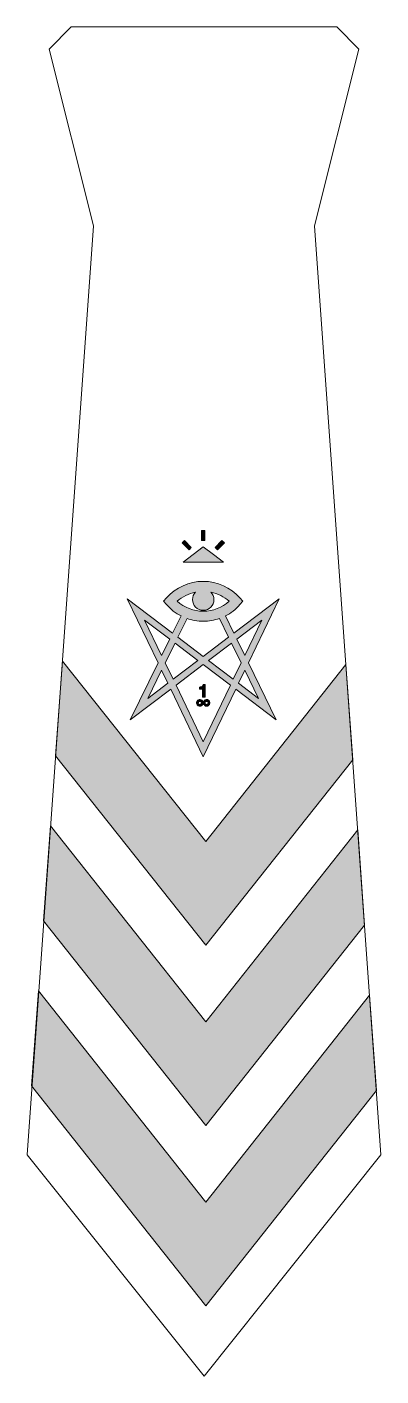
# Model space of a CAD drawing. Extents: x 818 to 1102, y 0 to 1080.
import ezdxf

# ---------------------------------------------------------------- set-up
doc = ezdxf.new("R2010")
doc.units = 0
doc.header["$MEASUREMENT"] = 0
doc.layers.add('badge-all', color=7, linetype='Continuous', lineweight=0)

msp = doc.modelspace()

# ---------------------------------------------------------------- hatches: boundary and pattern name
at = {"layer": 'badge-all', "true_color": 0x939598, "transparency": 33554687}
h = msp.add_hatch(color=252, dxfattribs=at)
h.dxf.hatch_style = 2
h.paths.add_polyline_path([(960.6, 669), (960.6, 676.8), (958, 676.8), (958, 669)])
h = msp.add_hatch(color=252, dxfattribs=at)
h.dxf.hatch_style = 2
h.paths.add_polyline_path([(949.8, 663.3), (944.3, 668.9), (942.5, 667), (948, 661.5)])
h = msp.add_hatch(color=252, dxfattribs=at)
h.dxf.hatch_style = 2
h.paths.add_polyline_path([(959.4, 651.5), (975.6, 651.5), (967.5, 657.7), (959.4, 663.9), (951.3, 657.7), (943.2, 651.5)])
h = msp.add_hatch(color=252, dxfattribs=at)
h.dxf.hatch_style = 2
h.paths.add_polyline_path([(976.3, 667), (974.4, 668.9), (968.9, 663.3), (970.8, 661.5)])
h = msp.add_hatch(color=252, dxfattribs=at)
h.dxf.hatch_style = 2
edge = h.paths.add_edge_path()
edge.add_spline(control_points=[(1020.2, 622.2), (1020.2, 622.2), (983.9, 594.6), (983.9, 594.6), (983.9, 594.6), (977.1, 608.5), (977.1, 608.5), (981.5, 610.7), (985.5, 613.8), (988.8, 617.6), (988.8, 617.6), (991.2, 620.2), (991.2, 620.2), (991.2, 620.2), (988.8, 622.9), (988.8, 622.9), (981.3, 631.3), (970.6, 636.2), (959.4, 636.2), (948.1, 636.2), (937.4, 631.3), (929.9, 622.9), (929.9, 622.9), (927.5, 620.2), (927.5, 620.2), (927.5, 620.2), (929.9, 617.6), (929.9, 617.6), (933.3, 613.8), (937.3, 610.7), (941.7, 608.5), (941.7, 608.5), (934.9, 594.6), (934.9, 594.6), (934.9, 594.6), (898.6, 622.2), (898.6, 622.2), (898.6, 622.2), (923.3, 570.9), (923.3, 570.9), (923.3, 570.9), (900.9, 525.2), (900.9, 525.2), (900.9, 525.2), (933.4, 549.8), (933.4, 549.8), (933.4, 549.8), (959.4, 495.8), (959.4, 495.8), (959.4, 495.8), (985.4, 549.8), (985.4, 549.8), (985.4, 549.8), (1017.8, 525.2), (1017.8, 525.2), (1017.8, 525.2), (995.5, 570.9), (995.5, 570.9), (995.5, 570.9), (1020.2, 622.2), (1020.2, 622.2)], knot_values=[0, 0, 0, 0, 1, 1, 1, 2, 2, 2, 3, 3, 3, 4, 4, 4, 5, 5, 5, 6, 6, 6, 7, 7, 7, 8, 8, 8, 9, 9, 9, 10, 10, 10, 11, 11, 11, 12, 12, 12, 13, 13, 13, 14, 14, 14, 15, 15, 15, 16, 16, 16, 17, 17, 17, 18, 18, 18, 19, 19, 19, 20, 20, 20, 20], degree=3, periodic=0)
edge = h.paths.add_edge_path()
edge.add_spline(control_points=[(1006.2, 605.1), (1006.2, 605.1), (992.6, 576.8), (992.6, 576.8), (992.6, 576.8), (986.2, 589.9), (986.2, 589.9), (986.2, 589.9), (1006.2, 605.1), (1006.2, 605.1)], knot_values=[0, 0, 0, 0, 1, 1, 1, 2, 2, 2, 3, 3, 3, 3], degree=3, periodic=0)
edge.add_line((1006.2, 605.1), (1006.2, 605.1))
edge = h.paths.add_edge_path()
edge.add_spline(control_points=[(938.5, 620.2), (942.7, 623.9), (947.7, 626.4), (953.1, 627.5), (951.7, 626), (950.8, 623.9), (950.8, 621.6), (950.8, 616.9), (954.6, 613), (959.4, 613), (964.1, 613), (968, 616.9), (968, 621.6), (968, 623.9), (967.1, 626), (965.6, 627.5), (971, 626.4), (976, 623.9), (980.2, 620.2), (974.5, 615.1), (967.1, 612.3), (959.4, 612.3), (951.7, 612.3), (944.3, 615.1), (938.5, 620.2)], knot_values=[0, 0, 0, 0, 1, 1, 1, 2, 2, 2, 3, 3, 3, 4, 4, 4, 5, 5, 5, 6, 6, 6, 7, 7, 7, 8, 8, 8, 8], degree=3, periodic=0)
edge.add_line((938.5, 620.2), (938.5, 620.2))
edge = h.paths.add_edge_path()
edge.add_spline(control_points=[(946.4, 606.5), (950.5, 605), (954.9, 604.3), (959.4, 604.3), (963.8, 604.3), (968.2, 605), (972.3, 606.5), (972.3, 606.5), (979.7, 591.5), (979.7, 591.5), (979.7, 591.5), (959.4, 576), (959.4, 576), (959.4, 576), (939.1, 591.5), (939.1, 591.5), (939.1, 591.5), (946.4, 606.5), (946.4, 606.5)], knot_values=[0, 0, 0, 0, 1, 1, 1, 2, 2, 2, 3, 3, 3, 4, 4, 4, 5, 5, 5, 6, 6, 6, 6], degree=3, periodic=0)
edge.add_line((946.4, 606.5), (946.4, 606.5))
edge = h.paths.add_edge_path()
edge.add_spline(control_points=[(912.5, 605.1), (912.5, 605.1), (932.6, 589.9), (932.6, 589.9), (932.6, 589.9), (926.1, 576.8), (926.1, 576.8), (926.1, 576.8), (912.5, 605.1), (912.5, 605.1)], knot_values=[0, 0, 0, 0, 1, 1, 1, 2, 2, 2, 3, 3, 3, 3], degree=3, periodic=0)
edge.add_line((912.5, 605.1), (912.5, 605.1))
edge = h.paths.add_edge_path()
edge.add_spline(control_points=[(915.1, 542.4), (915.1, 542.4), (926.1, 565), (926.1, 565), (926.1, 565), (931.1, 554.6), (931.1, 554.6), (931.1, 554.6), (915.1, 542.4), (915.1, 542.4)], knot_values=[0, 0, 0, 0, 1, 1, 1, 2, 2, 2, 3, 3, 3, 3], degree=3, periodic=0)
edge.add_line((915.1, 542.4), (915.1, 542.4))
edge = h.paths.add_edge_path()
edge.add_spline(control_points=[(929, 570.9), (929, 570.9), (936.8, 586.7), (936.8, 586.7), (936.8, 586.7), (955.1, 572.8), (955.1, 572.8), (955.1, 572.8), (935.3, 557.8), (935.3, 557.8), (935.3, 557.8), (929, 570.9), (929, 570.9)], knot_values=[0, 0, 0, 0, 1, 1, 1, 2, 2, 2, 3, 3, 3, 4, 4, 4, 4], degree=3, periodic=0)
edge.add_line((929, 570.9), (929, 570.9))
edge = h.paths.add_edge_path()
edge.add_spline(control_points=[(959.4, 507.7), (959.4, 507.7), (937.6, 553), (937.6, 553), (937.6, 553), (959.4, 569.6), (959.4, 569.6), (959.4, 569.6), (981.2, 553), (981.2, 553), (981.2, 553), (959.4, 507.7), (959.4, 507.7)], knot_values=[0, 0, 0, 0, 1, 1, 1, 2, 2, 2, 3, 3, 3, 4, 4, 4, 4], degree=3, periodic=0)
edge.add_line((959.4, 507.7), (959.4, 507.7))
edge = h.paths.add_edge_path()
edge.add_spline(control_points=[(983.4, 557.8), (983.4, 557.8), (963.6, 572.8), (963.6, 572.8), (963.6, 572.8), (982, 586.7), (982, 586.7), (982, 586.7), (989.7, 570.9), (989.7, 570.9), (989.7, 570.9), (983.4, 557.8), (983.4, 557.8)], knot_values=[0, 0, 0, 0, 1, 1, 1, 2, 2, 2, 3, 3, 3, 4, 4, 4, 4], degree=3, periodic=0)
edge.add_line((983.4, 557.8), (983.4, 557.8))
edge = h.paths.add_edge_path()
edge.add_spline(control_points=[(1003.7, 542.4), (1003.7, 542.4), (987.6, 554.6), (987.6, 554.6), (987.6, 554.6), (992.6, 565), (992.6, 565), (992.6, 565), (1003.7, 542.4), (1003.7, 542.4)], knot_values=[0, 0, 0, 0, 1, 1, 1, 2, 2, 2, 3, 3, 3, 3], degree=3, periodic=0)
edge.add_line((1003.7, 542.4), (1003.7, 542.4))
at = {"layer": 'badge-all', "true_color": 0x565759, "transparency": 33554687}
h = msp.add_hatch(color=251, dxfattribs=at)
h.dxf.hatch_style = 2
h.paths.add_polyline_path([(1073.5, 569.5), (961.4, 427.8), (846.9, 572.4), (841.3, 496.4), (961.4, 344.8), (1079, 493.3)])
at = {"layer": 'badge-all', "true_color": 0x939598, "transparency": 33554687}
h = msp.add_hatch(color=252, dxfattribs=at)
h.dxf.hatch_style = 2
edge = h.paths.add_edge_path()
edge.add_spline(control_points=[(959, 552.6), (958.8, 552.4), (958.6, 552.1), (958.3, 552), (958, 551.8), (957.7, 551.7), (957.4, 551.7), (957.1, 551.6), (956.7, 551.6), (956.4, 551.6), (956.4, 551.6), (956.4, 550), (956.4, 550), (956.4, 550), (958.9, 550), (958.9, 550), (958.9, 550), (958.9, 543.5), (958.9, 543.5), (958.9, 543.5), (961, 543.5), (961, 543.5), (961, 543.5), (961, 553.6), (961, 553.6), (961, 553.6), (959.3, 553.6), (959.3, 553.6), (959.3, 553.2), (959.1, 552.9), (959, 552.6)], knot_values=[0, 0, 0, 0, 1, 1, 1, 2, 2, 2, 3, 3, 3, 4, 4, 4, 5, 5, 5, 6, 6, 6, 7, 7, 7, 8, 8, 8, 9, 9, 9, 10, 10, 10, 10], degree=3, periodic=0)
h = msp.add_hatch(color=252, dxfattribs=at)
h.dxf.hatch_style = 2
edge = h.paths.add_edge_path()
edge.add_spline(control_points=[(959.9, 540.4), (959.8, 540.2), (959.6, 540), (959.4, 539.8), (959.2, 540), (959, 540.2), (958.8, 540.5), (958.6, 540.7), (958.4, 540.8), (958.2, 541), (957.9, 541.2), (957.7, 541.3), (957.4, 541.4), (957.2, 541.5), (956.9, 541.5), (956.5, 541.5), (956.2, 541.5), (955.8, 541.5), (955.5, 541.3), (955.2, 541.2), (954.9, 541), (954.7, 540.8), (954.5, 540.5), (954.3, 540.2), (954.2, 539.9), (954.1, 539.6), (954.1, 539.2), (954.1, 538.9), (954.1, 538.5), (954.1, 538.1), (954.2, 537.8), (954.4, 537.5), (954.5, 537.2), (954.7, 537), (955, 536.7), (955.2, 536.5), (955.5, 536.4), (955.9, 536.3), (956.2, 536.2), (956.6, 536.2), (956.9, 536.2), (957.2, 536.2), (957.5, 536.3), (957.7, 536.4), (958, 536.5), (958.2, 536.7), (958.4, 536.8), (958.6, 537), (958.8, 537.2), (959, 537.4), (959.2, 537.6), (959.4, 537.8), (959.6, 537.6), (959.8, 537.4), (960, 537.2), (960.2, 537), (960.4, 536.8), (960.6, 536.7), (960.8, 536.5), (961.1, 536.4), (961.3, 536.3), (961.6, 536.2), (961.9, 536.2), (962.2, 536.2), (962.6, 536.2), (962.9, 536.3), (963.2, 536.4), (963.5, 536.5), (963.8, 536.7), (964, 537), (964.2, 537.2), (964.4, 537.5), (964.5, 537.8), (964.6, 538.2), (964.7, 538.5), (964.7, 538.9), (964.7, 539.3), (964.6, 539.6), (964.5, 539.9), (964.4, 540.3), (964.2, 540.5), (964, 540.8), (963.8, 541), (963.5, 541.2), (963.2, 541.3), (962.9, 541.5), (962.6, 541.5), (962.2, 541.5), (961.9, 541.5), (961.6, 541.5), (961.3, 541.4), (961.1, 541.3), (960.8, 541.2), (960.6, 541), (960.4, 540.8), (960.1, 540.7), (959.9, 540.4)], knot_values=[0, 0, 0, 0, 1, 1, 1, 2, 2, 2, 3, 3, 3, 4, 4, 4, 5, 5, 5, 6, 6, 6, 7, 7, 7, 8, 8, 8, 9, 9, 9, 10, 10, 10, 11, 11, 11, 12, 12, 12, 13, 13, 13, 14, 14, 14, 15, 15, 15, 16, 16, 16, 17, 17, 17, 18, 18, 18, 19, 19, 19, 20, 20, 20, 21, 21, 21, 22, 22, 22, 23, 23, 23, 24, 24, 24, 25, 25, 25, 26, 26, 26, 27, 27, 27, 28, 28, 28, 29, 29, 29, 30, 30, 30, 31, 31, 31, 32, 32, 32, 32], degree=3, periodic=0)
edge = h.paths.add_edge_path()
edge.add_spline(control_points=[(958.1, 538.4), (958, 538.3), (957.8, 538.2), (957.7, 538), (957.5, 537.9), (957.3, 537.8), (957.1, 537.8), (957, 537.7), (956.8, 537.7), (956.6, 537.7), (956.2, 537.7), (955.9, 537.8), (955.7, 538), (955.5, 538.2), (955.4, 538.5), (955.4, 538.8), (955.4, 539.2), (955.5, 539.4), (955.7, 539.7), (955.9, 540), (956.2, 540.1), (956.5, 540.1), (956.7, 540.1), (956.9, 540), (957.1, 540), (957.3, 539.9), (957.5, 539.8), (957.6, 539.7), (957.8, 539.5), (958, 539.4), (958.1, 539.2), (958.3, 539.1), (958.4, 539), (958.5, 538.8), (958.4, 538.7), (958.3, 538.6), (958.1, 538.4)], knot_values=[0, 0, 0, 0, 1, 1, 1, 2, 2, 2, 3, 3, 3, 4, 4, 4, 5, 5, 5, 6, 6, 6, 7, 7, 7, 8, 8, 8, 9, 9, 9, 10, 10, 10, 11, 11, 11, 12, 12, 12, 12], degree=3, periodic=0)
edge.add_line((958.1, 538.4), (958.1, 538.4))
edge = h.paths.add_edge_path()
edge.add_spline(control_points=[(961.1, 539.7), (961.2, 539.8), (961.4, 539.9), (961.6, 540), (961.8, 540), (962, 540.1), (962.2, 540.1), (962.5, 540.1), (962.8, 540), (963, 539.7), (963.2, 539.5), (963.3, 539.2), (963.3, 538.9), (963.3, 538.5), (963.2, 538.2), (963, 538), (962.8, 537.8), (962.6, 537.7), (962.2, 537.7), (962, 537.7), (961.8, 537.7), (961.6, 537.8), (961.4, 537.8), (961.3, 537.9), (961.1, 538), (960.9, 538.1), (960.8, 538.3), (960.6, 538.4), (960.5, 538.5), (960.4, 538.7), (960.2, 538.8), (960.4, 539), (960.5, 539.1), (960.6, 539.2), (960.8, 539.4), (960.9, 539.5), (961.1, 539.7)], knot_values=[0, 0, 0, 0, 1, 1, 1, 2, 2, 2, 3, 3, 3, 4, 4, 4, 5, 5, 5, 6, 6, 6, 7, 7, 7, 8, 8, 8, 9, 9, 9, 10, 10, 10, 11, 11, 11, 12, 12, 12, 12], degree=3, periodic=0)
edge.add_line((961.1, 539.7), (961.1, 539.7))
at = {"layer": 'badge-all', "true_color": 0x565759, "transparency": 33554687}
h = msp.add_hatch(color=251, dxfattribs=at)
h.dxf.hatch_style = 2
h.paths.add_polyline_path([(1083, 437.2), (961.4, 283.6), (837.2, 440.4), (831.6, 364.4), (961.4, 200.6), (1088.4, 361)])
h = msp.add_hatch(color=251, dxfattribs=at)
h.dxf.hatch_style = 2
h.paths.add_polyline_path([(1092.4, 304.8), (961.4, 139.3), (827.5, 308.3), (822, 232.3), (961.4, 56.3), (1097.9, 228.7)])

# ---------------------------------------------------------------- linework, layer by layer
at = {"layer": 'badge-all', "color": 18, "lineweight": 0, "true_color": 0x000000}
msp.add_line((1031, 1080), (1031, 1080), dxfattribs=at)
at = {"layer": 'badge-all'}
msp.add_lwpolyline([(1031, 1080)], dxfattribs=at)
at = {"layer": 'badge-all', "color": 18, "lineweight": 0, "true_color": 0x000000}
for points in [[(853.8, 1080), (1066.2, 1080), (1083.9, 1062.3), (1048.5, 920.7), (1101.6, 177), (960, 0), (818.4, 177), (871.5, 920.7), (836.1, 1062.3)], [(960.6, 669), (960.6, 676.8), (958, 676.8), (958, 669)], [(949.8, 663.3), (944.3, 668.9), (942.5, 667), (948, 661.5)], [(959.4, 651.5), (975.6, 651.5), (967.5, 657.7), (959.4, 663.9), (951.3, 657.7), (943.2, 651.5)], [(976.3, 667), (974.4, 668.9), (968.9, 663.3), (970.8, 661.5)], [(912.5, 605.1), (932.6, 589.9), (926.1, 576.8)], [(1006.2, 605.1), (992.6, 576.8), (986.2, 589.9)], [(929, 570.9), (936.8, 586.7), (955.1, 572.8), (935.3, 557.8)], [(983.4, 557.8), (963.6, 572.8), (982, 586.7), (989.7, 570.9)], [(1073.5, 569.5), (961.4, 427.8), (846.9, 572.4), (841.3, 496.4), (961.4, 344.8), (1079, 493.3)], [(915.1, 542.4), (926.1, 565), (931.1, 554.6)], [(959.4, 507.7), (937.6, 553), (959.4, 569.6), (981.2, 553)], [(1003.7, 542.4), (987.6, 554.6), (992.6, 565)], [(1083, 437.2), (961.4, 283.6), (837.2, 440.4), (831.6, 364.4), (961.4, 200.6), (1088.4, 361)], [(1092.4, 304.8), (961.4, 139.3), (827.5, 308.3), (822, 232.3), (961.4, 56.3), (1097.9, 228.7)]]:
    msp.add_lwpolyline(points, close=True, dxfattribs=at)
at = {"layer": 'badge-all'}
for points in [[(960.6, 669), (960.6, 676.8), (958, 676.8), (958, 669)], [(949.8, 663.3), (944.3, 668.9), (942.5, 667), (948, 661.5)], [(959.4, 651.5), (975.6, 651.5), (967.5, 657.7), (959.4, 663.9), (951.3, 657.7), (943.2, 651.5)], [(976.3, 667), (974.4, 668.9), (968.9, 663.3), (970.8, 661.5)], [(1073.5, 569.5), (961.4, 427.8), (846.9, 572.4), (841.3, 496.4), (961.4, 344.8), (1079, 493.3)], [(1083, 437.2), (961.4, 283.6), (837.2, 440.4), (831.6, 364.4), (961.4, 200.6), (1088.4, 361)], [(1092.4, 304.8), (961.4, 139.3), (827.5, 308.3), (822, 232.3), (961.4, 56.3), (1097.9, 228.7)]]:
    msp.add_lwpolyline(points, close=True, dxfattribs=at)
at = {"layer": 'badge-all', "color": 18, "lineweight": 0, "true_color": 0x000000}
for points, knots in [([(1020.2, 622.2), (1020.2, 622.2), (983.9, 594.6), (983.9, 594.6), (983.9, 594.6), (977.1, 608.5), (977.1, 608.5), (981.5, 610.7), (985.5, 613.8), (988.8, 617.6), (988.8, 617.6), (991.2, 620.2), (991.2, 620.2), (991.2, 620.2), (988.8, 622.9), (988.8, 622.9), (981.3, 631.3), (970.6, 636.2), (959.4, 636.2), (948.1, 636.2), (937.4, 631.3), (929.9, 622.9), (929.9, 622.9), (927.5, 620.2), (927.5, 620.2), (927.5, 620.2), (929.9, 617.6), (929.9, 617.6), (933.3, 613.8), (937.3, 610.7), (941.7, 608.5), (941.7, 608.5), (934.9, 594.6), (934.9, 594.6), (934.9, 594.6), (898.6, 622.2), (898.6, 622.2), (898.6, 622.2), (923.3, 570.9), (923.3, 570.9), (923.3, 570.9), (900.9, 525.2), (900.9, 525.2), (900.9, 525.2), (933.4, 549.8), (933.4, 549.8), (933.4, 549.8), (959.4, 495.8), (959.4, 495.8), (959.4, 495.8), (985.4, 549.8), (985.4, 549.8), (985.4, 549.8), (1017.8, 525.2), (1017.8, 525.2), (1017.8, 525.2), (995.5, 570.9), (995.5, 570.9), (995.5, 570.9), (1020.2, 622.2), (1020.2, 622.2)], [0, 0, 0, 0, 1, 1, 1, 2, 2, 2, 3, 3, 3, 4, 4, 4, 5, 5, 5, 6, 6, 6, 7, 7, 7, 8, 8, 8, 9, 9, 9, 10, 10, 10, 11, 11, 11, 12, 12, 12, 13, 13, 13, 14, 14, 14, 15, 15, 15, 16, 16, 16, 17, 17, 17, 18, 18, 18, 19, 19, 19, 20, 20, 20, 20]), ([(938.5, 620.2), (942.7, 623.9), (947.7, 626.4), (953.1, 627.5), (951.7, 626), (950.8, 623.9), (950.8, 621.6), (950.8, 616.9), (954.6, 613), (959.4, 613), (964.1, 613), (968, 616.9), (968, 621.6), (968, 623.9), (967.1, 626), (965.6, 627.5), (971, 626.4), (976, 623.9), (980.2, 620.2), (974.5, 615.1), (967.1, 612.3), (959.4, 612.3), (951.7, 612.3), (944.3, 615.1), (938.5, 620.2)], [0, 0, 0, 0, 1, 1, 1, 2, 2, 2, 3, 3, 3, 4, 4, 4, 5, 5, 5, 6, 6, 6, 7, 7, 7, 8, 8, 8, 8]), ([(946.4, 606.5), (950.5, 605), (954.9, 604.3), (959.4, 604.3), (963.8, 604.3), (968.2, 605), (972.3, 606.5), (972.3, 606.5), (979.7, 591.5), (979.7, 591.5), (979.7, 591.5), (959.4, 576), (959.4, 576), (959.4, 576), (939.1, 591.5), (939.1, 591.5), (939.1, 591.5), (946.4, 606.5), (946.4, 606.5)], [0, 0, 0, 0, 1, 1, 1, 2, 2, 2, 3, 3, 3, 4, 4, 4, 5, 5, 5, 6, 6, 6, 6]), ([(959, 552.6), (958.8, 552.4), (958.6, 552.1), (958.3, 552), (958, 551.8), (957.7, 551.7), (957.4, 551.7), (957.1, 551.6), (956.7, 551.6), (956.4, 551.6), (956.4, 551.6), (956.4, 550), (956.4, 550), (956.4, 550), (958.9, 550), (958.9, 550), (958.9, 550), (958.9, 543.5), (958.9, 543.5), (958.9, 543.5), (961, 543.5), (961, 543.5), (961, 543.5), (961, 553.6), (961, 553.6), (961, 553.6), (959.3, 553.6), (959.3, 553.6), (959.3, 553.2), (959.1, 552.9), (959, 552.6)], [0, 0, 0, 0, 1, 1, 1, 2, 2, 2, 3, 3, 3, 4, 4, 4, 5, 5, 5, 6, 6, 6, 7, 7, 7, 8, 8, 8, 9, 9, 9, 10, 10, 10, 10]), ([(959.9, 540.4), (959.8, 540.2), (959.6, 540), (959.4, 539.8), (959.2, 540), (959, 540.2), (958.8, 540.5), (958.6, 540.7), (958.4, 540.8), (958.2, 541), (957.9, 541.2), (957.7, 541.3), (957.4, 541.4), (957.2, 541.5), (956.9, 541.5), (956.5, 541.5), (956.2, 541.5), (955.8, 541.5), (955.5, 541.3), (955.2, 541.2), (954.9, 541), (954.7, 540.8), (954.5, 540.5), (954.3, 540.2), (954.2, 539.9), (954.1, 539.6), (954.1, 539.2), (954.1, 538.9), (954.1, 538.5), (954.1, 538.1), (954.2, 537.8), (954.4, 537.5), (954.5, 537.2), (954.7, 537), (955, 536.7), (955.2, 536.5), (955.5, 536.4), (955.9, 536.3), (956.2, 536.2), (956.6, 536.2), (956.9, 536.2), (957.2, 536.2), (957.5, 536.3), (957.7, 536.4), (958, 536.5), (958.2, 536.7), (958.4, 536.8), (958.6, 537), (958.8, 537.2), (959, 537.4), (959.2, 537.6), (959.4, 537.8), (959.6, 537.6), (959.8, 537.4), (960, 537.2), (960.2, 537), (960.4, 536.8), (960.6, 536.7), (960.8, 536.5), (961.1, 536.4), (961.3, 536.3), (961.6, 536.2), (961.9, 536.2), (962.2, 536.2), (962.6, 536.2), (962.9, 536.3), (963.2, 536.4), (963.5, 536.5), (963.8, 536.7), (964, 537), (964.2, 537.2), (964.4, 537.5), (964.5, 537.8), (964.6, 538.2), (964.7, 538.5), (964.7, 538.9), (964.7, 539.3), (964.6, 539.6), (964.5, 539.9), (964.4, 540.3), (964.2, 540.5), (964, 540.8), (963.8, 541), (963.5, 541.2), (963.2, 541.3), (962.9, 541.5), (962.6, 541.5), (962.2, 541.5), (961.9, 541.5), (961.6, 541.5), (961.3, 541.4), (961.1, 541.3), (960.8, 541.2), (960.6, 541), (960.4, 540.8), (960.1, 540.7), (959.9, 540.4)], [0, 0, 0, 0, 1, 1, 1, 2, 2, 2, 3, 3, 3, 4, 4, 4, 5, 5, 5, 6, 6, 6, 7, 7, 7, 8, 8, 8, 9, 9, 9, 10, 10, 10, 11, 11, 11, 12, 12, 12, 13, 13, 13, 14, 14, 14, 15, 15, 15, 16, 16, 16, 17, 17, 17, 18, 18, 18, 19, 19, 19, 20, 20, 20, 21, 21, 21, 22, 22, 22, 23, 23, 23, 24, 24, 24, 25, 25, 25, 26, 26, 26, 27, 27, 27, 28, 28, 28, 29, 29, 29, 30, 30, 30, 31, 31, 31, 32, 32, 32, 32]), ([(958.1, 538.4), (958, 538.3), (957.8, 538.2), (957.7, 538), (957.5, 537.9), (957.3, 537.8), (957.1, 537.8), (957, 537.7), (956.8, 537.7), (956.6, 537.7), (956.2, 537.7), (955.9, 537.8), (955.7, 538), (955.5, 538.2), (955.4, 538.5), (955.4, 538.8), (955.4, 539.2), (955.5, 539.4), (955.7, 539.7), (955.9, 540), (956.2, 540.1), (956.5, 540.1), (956.7, 540.1), (956.9, 540), (957.1, 540), (957.3, 539.9), (957.5, 539.8), (957.6, 539.7), (957.8, 539.5), (958, 539.4), (958.1, 539.2), (958.3, 539.1), (958.4, 539), (958.5, 538.8), (958.4, 538.7), (958.3, 538.6), (958.1, 538.4)], [0, 0, 0, 0, 1, 1, 1, 2, 2, 2, 3, 3, 3, 4, 4, 4, 5, 5, 5, 6, 6, 6, 7, 7, 7, 8, 8, 8, 9, 9, 9, 10, 10, 10, 11, 11, 11, 12, 12, 12, 12]), ([(961.1, 539.7), (961.2, 539.8), (961.4, 539.9), (961.6, 540), (961.8, 540), (962, 540.1), (962.2, 540.1), (962.5, 540.1), (962.8, 540), (963, 539.7), (963.2, 539.5), (963.3, 539.2), (963.3, 538.9), (963.3, 538.5), (963.2, 538.2), (963, 538), (962.8, 537.8), (962.6, 537.7), (962.2, 537.7), (962, 537.7), (961.8, 537.7), (961.6, 537.8), (961.4, 537.8), (961.3, 537.9), (961.1, 538), (960.9, 538.1), (960.8, 538.3), (960.6, 538.4), (960.5, 538.5), (960.4, 538.7), (960.2, 538.8), (960.4, 539), (960.5, 539.1), (960.6, 539.2), (960.8, 539.4), (960.9, 539.5), (961.1, 539.7)], [0, 0, 0, 0, 1, 1, 1, 2, 2, 2, 3, 3, 3, 4, 4, 4, 5, 5, 5, 6, 6, 6, 7, 7, 7, 8, 8, 8, 9, 9, 9, 10, 10, 10, 11, 11, 11, 12, 12, 12, 12])]:
    msp.add_open_spline(points, degree=3, knots=knots, dxfattribs=at)
at = {"layer": 'badge-all'}
for points, knots in [([(1020.2, 622.2), (1020.2, 622.2), (983.9, 594.6), (983.9, 594.6), (983.9, 594.6), (977.1, 608.5), (977.1, 608.5), (981.5, 610.7), (985.5, 613.8), (988.8, 617.6), (988.8, 617.6), (991.2, 620.2), (991.2, 620.2), (991.2, 620.2), (988.8, 622.9), (988.8, 622.9), (981.3, 631.3), (970.6, 636.2), (959.4, 636.2), (948.1, 636.2), (937.4, 631.3), (929.9, 622.9), (929.9, 622.9), (927.5, 620.2), (927.5, 620.2), (927.5, 620.2), (929.9, 617.6), (929.9, 617.6), (933.3, 613.8), (937.3, 610.7), (941.7, 608.5), (941.7, 608.5), (934.9, 594.6), (934.9, 594.6), (934.9, 594.6), (898.6, 622.2), (898.6, 622.2), (898.6, 622.2), (923.3, 570.9), (923.3, 570.9), (923.3, 570.9), (900.9, 525.2), (900.9, 525.2), (900.9, 525.2), (933.4, 549.8), (933.4, 549.8), (933.4, 549.8), (959.4, 495.8), (959.4, 495.8), (959.4, 495.8), (985.4, 549.8), (985.4, 549.8), (985.4, 549.8), (1017.8, 525.2), (1017.8, 525.2), (1017.8, 525.2), (995.5, 570.9), (995.5, 570.9), (995.5, 570.9), (1020.2, 622.2), (1020.2, 622.2)], [0, 0, 0, 0, 1, 1, 1, 2, 2, 2, 3, 3, 3, 4, 4, 4, 5, 5, 5, 6, 6, 6, 7, 7, 7, 8, 8, 8, 9, 9, 9, 10, 10, 10, 11, 11, 11, 12, 12, 12, 13, 13, 13, 14, 14, 14, 15, 15, 15, 16, 16, 16, 17, 17, 17, 18, 18, 18, 19, 19, 19, 20, 20, 20, 20]), ([(938.5, 620.2), (942.7, 623.9), (947.7, 626.4), (953.1, 627.5), (951.7, 626), (950.8, 623.9), (950.8, 621.6), (950.8, 616.9), (954.6, 613), (959.4, 613), (964.1, 613), (968, 616.9), (968, 621.6), (968, 623.9), (967.1, 626), (965.6, 627.5), (971, 626.4), (976, 623.9), (980.2, 620.2), (974.5, 615.1), (967.1, 612.3), (959.4, 612.3), (951.7, 612.3), (944.3, 615.1), (938.5, 620.2)], [0, 0, 0, 0, 1, 1, 1, 2, 2, 2, 3, 3, 3, 4, 4, 4, 5, 5, 5, 6, 6, 6, 7, 7, 7, 8, 8, 8, 8]), ([(912.5, 605.1), (912.5, 605.1), (932.6, 589.9), (932.6, 589.9), (932.6, 589.9), (926.1, 576.8), (926.1, 576.8), (926.1, 576.8), (912.5, 605.1), (912.5, 605.1)], [0, 0, 0, 0, 1, 1, 1, 2, 2, 2, 3, 3, 3, 3]), ([(946.4, 606.5), (950.5, 605), (954.9, 604.3), (959.4, 604.3), (963.8, 604.3), (968.2, 605), (972.3, 606.5), (972.3, 606.5), (979.7, 591.5), (979.7, 591.5), (979.7, 591.5), (959.4, 576), (959.4, 576), (959.4, 576), (939.1, 591.5), (939.1, 591.5), (939.1, 591.5), (946.4, 606.5), (946.4, 606.5)], [0, 0, 0, 0, 1, 1, 1, 2, 2, 2, 3, 3, 3, 4, 4, 4, 5, 5, 5, 6, 6, 6, 6]), ([(1006.2, 605.1), (1006.2, 605.1), (992.6, 576.8), (992.6, 576.8), (992.6, 576.8), (986.2, 589.9), (986.2, 589.9), (986.2, 589.9), (1006.2, 605.1), (1006.2, 605.1)], [0, 0, 0, 0, 1, 1, 1, 2, 2, 2, 3, 3, 3, 3]), ([(929, 570.9), (929, 570.9), (936.8, 586.7), (936.8, 586.7), (936.8, 586.7), (955.1, 572.8), (955.1, 572.8), (955.1, 572.8), (935.3, 557.8), (935.3, 557.8), (935.3, 557.8), (929, 570.9), (929, 570.9)], [0, 0, 0, 0, 1, 1, 1, 2, 2, 2, 3, 3, 3, 4, 4, 4, 4]), ([(983.4, 557.8), (983.4, 557.8), (963.6, 572.8), (963.6, 572.8), (963.6, 572.8), (982, 586.7), (982, 586.7), (982, 586.7), (989.7, 570.9), (989.7, 570.9), (989.7, 570.9), (983.4, 557.8), (983.4, 557.8)], [0, 0, 0, 0, 1, 1, 1, 2, 2, 2, 3, 3, 3, 4, 4, 4, 4]), ([(915.1, 542.4), (915.1, 542.4), (926.1, 565), (926.1, 565), (926.1, 565), (931.1, 554.6), (931.1, 554.6), (931.1, 554.6), (915.1, 542.4), (915.1, 542.4)], [0, 0, 0, 0, 1, 1, 1, 2, 2, 2, 3, 3, 3, 3]), ([(959.4, 507.7), (959.4, 507.7), (937.6, 553), (937.6, 553), (937.6, 553), (959.4, 569.6), (959.4, 569.6), (959.4, 569.6), (981.2, 553), (981.2, 553), (981.2, 553), (959.4, 507.7), (959.4, 507.7)], [0, 0, 0, 0, 1, 1, 1, 2, 2, 2, 3, 3, 3, 4, 4, 4, 4]), ([(1003.7, 542.4), (1003.7, 542.4), (987.6, 554.6), (987.6, 554.6), (987.6, 554.6), (992.6, 565), (992.6, 565), (992.6, 565), (1003.7, 542.4), (1003.7, 542.4)], [0, 0, 0, 0, 1, 1, 1, 2, 2, 2, 3, 3, 3, 3]), ([(959, 552.6), (958.8, 552.4), (958.6, 552.1), (958.3, 552), (958, 551.8), (957.7, 551.7), (957.4, 551.7), (957.1, 551.6), (956.7, 551.6), (956.4, 551.6), (956.4, 551.6), (956.4, 550), (956.4, 550), (956.4, 550), (958.9, 550), (958.9, 550), (958.9, 550), (958.9, 543.5), (958.9, 543.5), (958.9, 543.5), (961, 543.5), (961, 543.5), (961, 543.5), (961, 553.6), (961, 553.6), (961, 553.6), (959.3, 553.6), (959.3, 553.6), (959.3, 553.2), (959.1, 552.9), (959, 552.6)], [0, 0, 0, 0, 1, 1, 1, 2, 2, 2, 3, 3, 3, 4, 4, 4, 5, 5, 5, 6, 6, 6, 7, 7, 7, 8, 8, 8, 9, 9, 9, 10, 10, 10, 10]), ([(959.9, 540.4), (959.8, 540.2), (959.6, 540), (959.4, 539.8), (959.2, 540), (959, 540.2), (958.8, 540.5), (958.6, 540.7), (958.4, 540.8), (958.2, 541), (957.9, 541.2), (957.7, 541.3), (957.4, 541.4), (957.2, 541.5), (956.9, 541.5), (956.5, 541.5), (956.2, 541.5), (955.8, 541.5), (955.5, 541.3), (955.2, 541.2), (954.9, 541), (954.7, 540.8), (954.5, 540.5), (954.3, 540.2), (954.2, 539.9), (954.1, 539.6), (954.1, 539.2), (954.1, 538.9), (954.1, 538.5), (954.1, 538.1), (954.2, 537.8), (954.4, 537.5), (954.5, 537.2), (954.7, 537), (955, 536.7), (955.2, 536.5), (955.5, 536.4), (955.9, 536.3), (956.2, 536.2), (956.6, 536.2), (956.9, 536.2), (957.2, 536.2), (957.5, 536.3), (957.7, 536.4), (958, 536.5), (958.2, 536.7), (958.4, 536.8), (958.6, 537), (958.8, 537.2), (959, 537.4), (959.2, 537.6), (959.4, 537.8), (959.6, 537.6), (959.8, 537.4), (960, 537.2), (960.2, 537), (960.4, 536.8), (960.6, 536.7), (960.8, 536.5), (961.1, 536.4), (961.3, 536.3), (961.6, 536.2), (961.9, 536.2), (962.2, 536.2), (962.6, 536.2), (962.9, 536.3), (963.2, 536.4), (963.5, 536.5), (963.8, 536.7), (964, 537), (964.2, 537.2), (964.4, 537.5), (964.5, 537.8), (964.6, 538.2), (964.7, 538.5), (964.7, 538.9), (964.7, 539.3), (964.6, 539.6), (964.5, 539.9), (964.4, 540.3), (964.2, 540.5), (964, 540.8), (963.8, 541), (963.5, 541.2), (963.2, 541.3), (962.9, 541.5), (962.6, 541.5), (962.2, 541.5), (961.9, 541.5), (961.6, 541.5), (961.3, 541.4), (961.1, 541.3), (960.8, 541.2), (960.6, 541), (960.4, 540.8), (960.1, 540.7), (959.9, 540.4)], [0, 0, 0, 0, 1, 1, 1, 2, 2, 2, 3, 3, 3, 4, 4, 4, 5, 5, 5, 6, 6, 6, 7, 7, 7, 8, 8, 8, 9, 9, 9, 10, 10, 10, 11, 11, 11, 12, 12, 12, 13, 13, 13, 14, 14, 14, 15, 15, 15, 16, 16, 16, 17, 17, 17, 18, 18, 18, 19, 19, 19, 20, 20, 20, 21, 21, 21, 22, 22, 22, 23, 23, 23, 24, 24, 24, 25, 25, 25, 26, 26, 26, 27, 27, 27, 28, 28, 28, 29, 29, 29, 30, 30, 30, 31, 31, 31, 32, 32, 32, 32]), ([(958.1, 538.4), (958, 538.3), (957.8, 538.2), (957.7, 538), (957.5, 537.9), (957.3, 537.8), (957.1, 537.8), (957, 537.7), (956.8, 537.7), (956.6, 537.7), (956.2, 537.7), (955.9, 537.8), (955.7, 538), (955.5, 538.2), (955.4, 538.5), (955.4, 538.8), (955.4, 539.2), (955.5, 539.4), (955.7, 539.7), (955.9, 540), (956.2, 540.1), (956.5, 540.1), (956.7, 540.1), (956.9, 540), (957.1, 540), (957.3, 539.9), (957.5, 539.8), (957.6, 539.7), (957.8, 539.5), (958, 539.4), (958.1, 539.2), (958.3, 539.1), (958.4, 539), (958.5, 538.8), (958.4, 538.7), (958.3, 538.6), (958.1, 538.4)], [0, 0, 0, 0, 1, 1, 1, 2, 2, 2, 3, 3, 3, 4, 4, 4, 5, 5, 5, 6, 6, 6, 7, 7, 7, 8, 8, 8, 9, 9, 9, 10, 10, 10, 11, 11, 11, 12, 12, 12, 12]), ([(961.1, 539.7), (961.2, 539.8), (961.4, 539.9), (961.6, 540), (961.8, 540), (962, 540.1), (962.2, 540.1), (962.5, 540.1), (962.8, 540), (963, 539.7), (963.2, 539.5), (963.3, 539.2), (963.3, 538.9), (963.3, 538.5), (963.2, 538.2), (963, 538), (962.8, 537.8), (962.6, 537.7), (962.2, 537.7), (962, 537.7), (961.8, 537.7), (961.6, 537.8), (961.4, 537.8), (961.3, 537.9), (961.1, 538), (960.9, 538.1), (960.8, 538.3), (960.6, 538.4), (960.5, 538.5), (960.4, 538.7), (960.2, 538.8), (960.4, 539), (960.5, 539.1), (960.6, 539.2), (960.8, 539.4), (960.9, 539.5), (961.1, 539.7)], [0, 0, 0, 0, 1, 1, 1, 2, 2, 2, 3, 3, 3, 4, 4, 4, 5, 5, 5, 6, 6, 6, 7, 7, 7, 8, 8, 8, 9, 9, 9, 10, 10, 10, 11, 11, 11, 12, 12, 12, 12])]:
    msp.add_open_spline(points, degree=3, knots=knots, dxfattribs=at)

doc.saveas('drawing.dxf')
